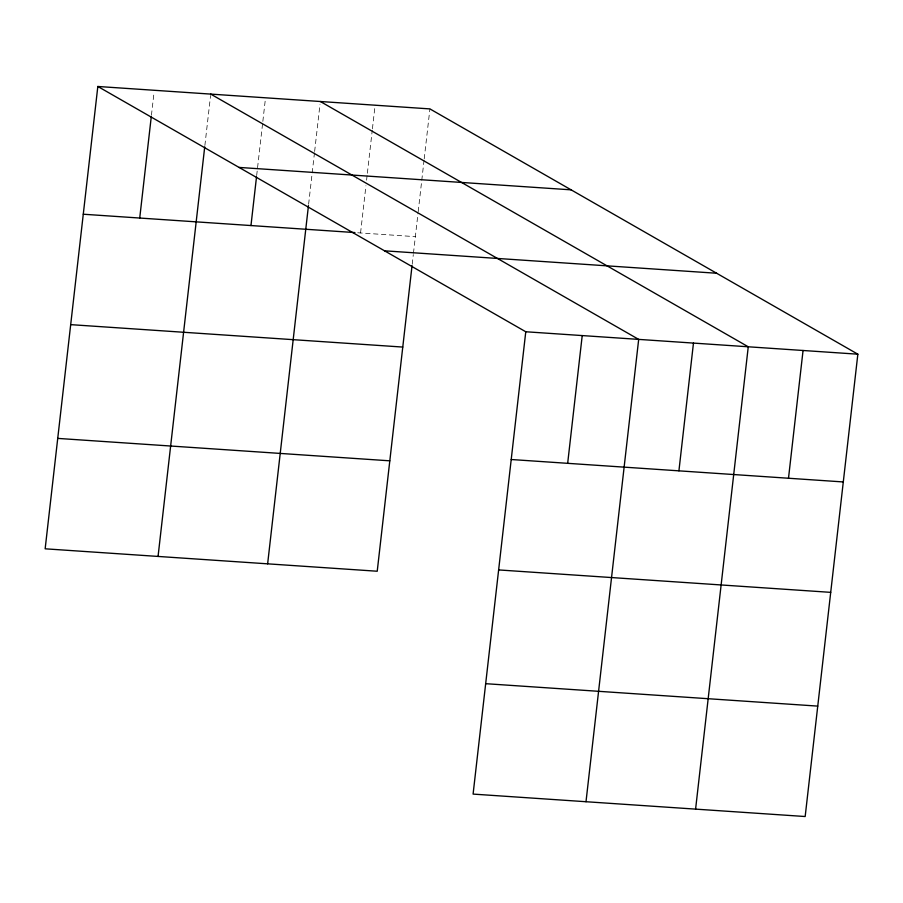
<?xml version="1.0" encoding="UTF-8"?>
<svg xmlns="http://www.w3.org/2000/svg" width="903" height="903" viewBox="0 0 903 903"><rect width="100%" height="100%" fill="white"/><g stroke="black" fill="none" stroke-linecap="round" stroke-linejoin="round"><path stroke-width="0.68" stroke-dasharray="4.51 3.39" d="M151.433 115.279L153.962 93.065M204.879 145.485L210.58 95.492M256.666 175.566L262.683 122.797M262.841 121.408L265.369 99.183M308.612 204.259L314.47 152.878M314.628 151.49L320.001 104.274M360.557 232.951L365.941 185.736M366.573 180.182L367.205 174.629M367.363 173.241L372.262 130.19M372.42 128.802L375.106 105.2M412.208 264.263L413.303 254.601M413.461 253.212L418.044 213.052M418.202 211.663L424.049 160.282M424.207 158.894L429.907 108.902M357.746 232.771L415.346 236.654"/><path stroke-width="1.35" d="M97.829 86.474L525.772 331.762L473.093 794.098L805.171 816.526L857.85 354.19L429.907 108.902L97.829 86.474L45.15 548.81L377.228 571.238L412.05 265.64M139.728 218.041L151.275 116.668M158.059 556.44L204.721 146.873M250.966 225.558L256.508 176.954M267.638 563.833L308.454 205.647M567.671 463.329L582.221 335.577M586.002 801.729L638.681 339.393L210.738 94.104M678.921 470.847L693.47 343.084M695.592 809.122L748.26 346.786L320.317 101.497M788.5 478.24L803.06 350.488M239.047 167.416L571.125 189.844M83.268 214.225L354.935 232.579M384.554 250.82L716.632 273.248M525.772 331.762L857.85 354.19M70.694 324.64L402.772 347.068M511.211 459.514L843.289 481.942M57.724 438.395L389.803 460.823M498.637 569.928L830.715 592.357M485.679 683.684L817.757 706.112"/></g></svg>
